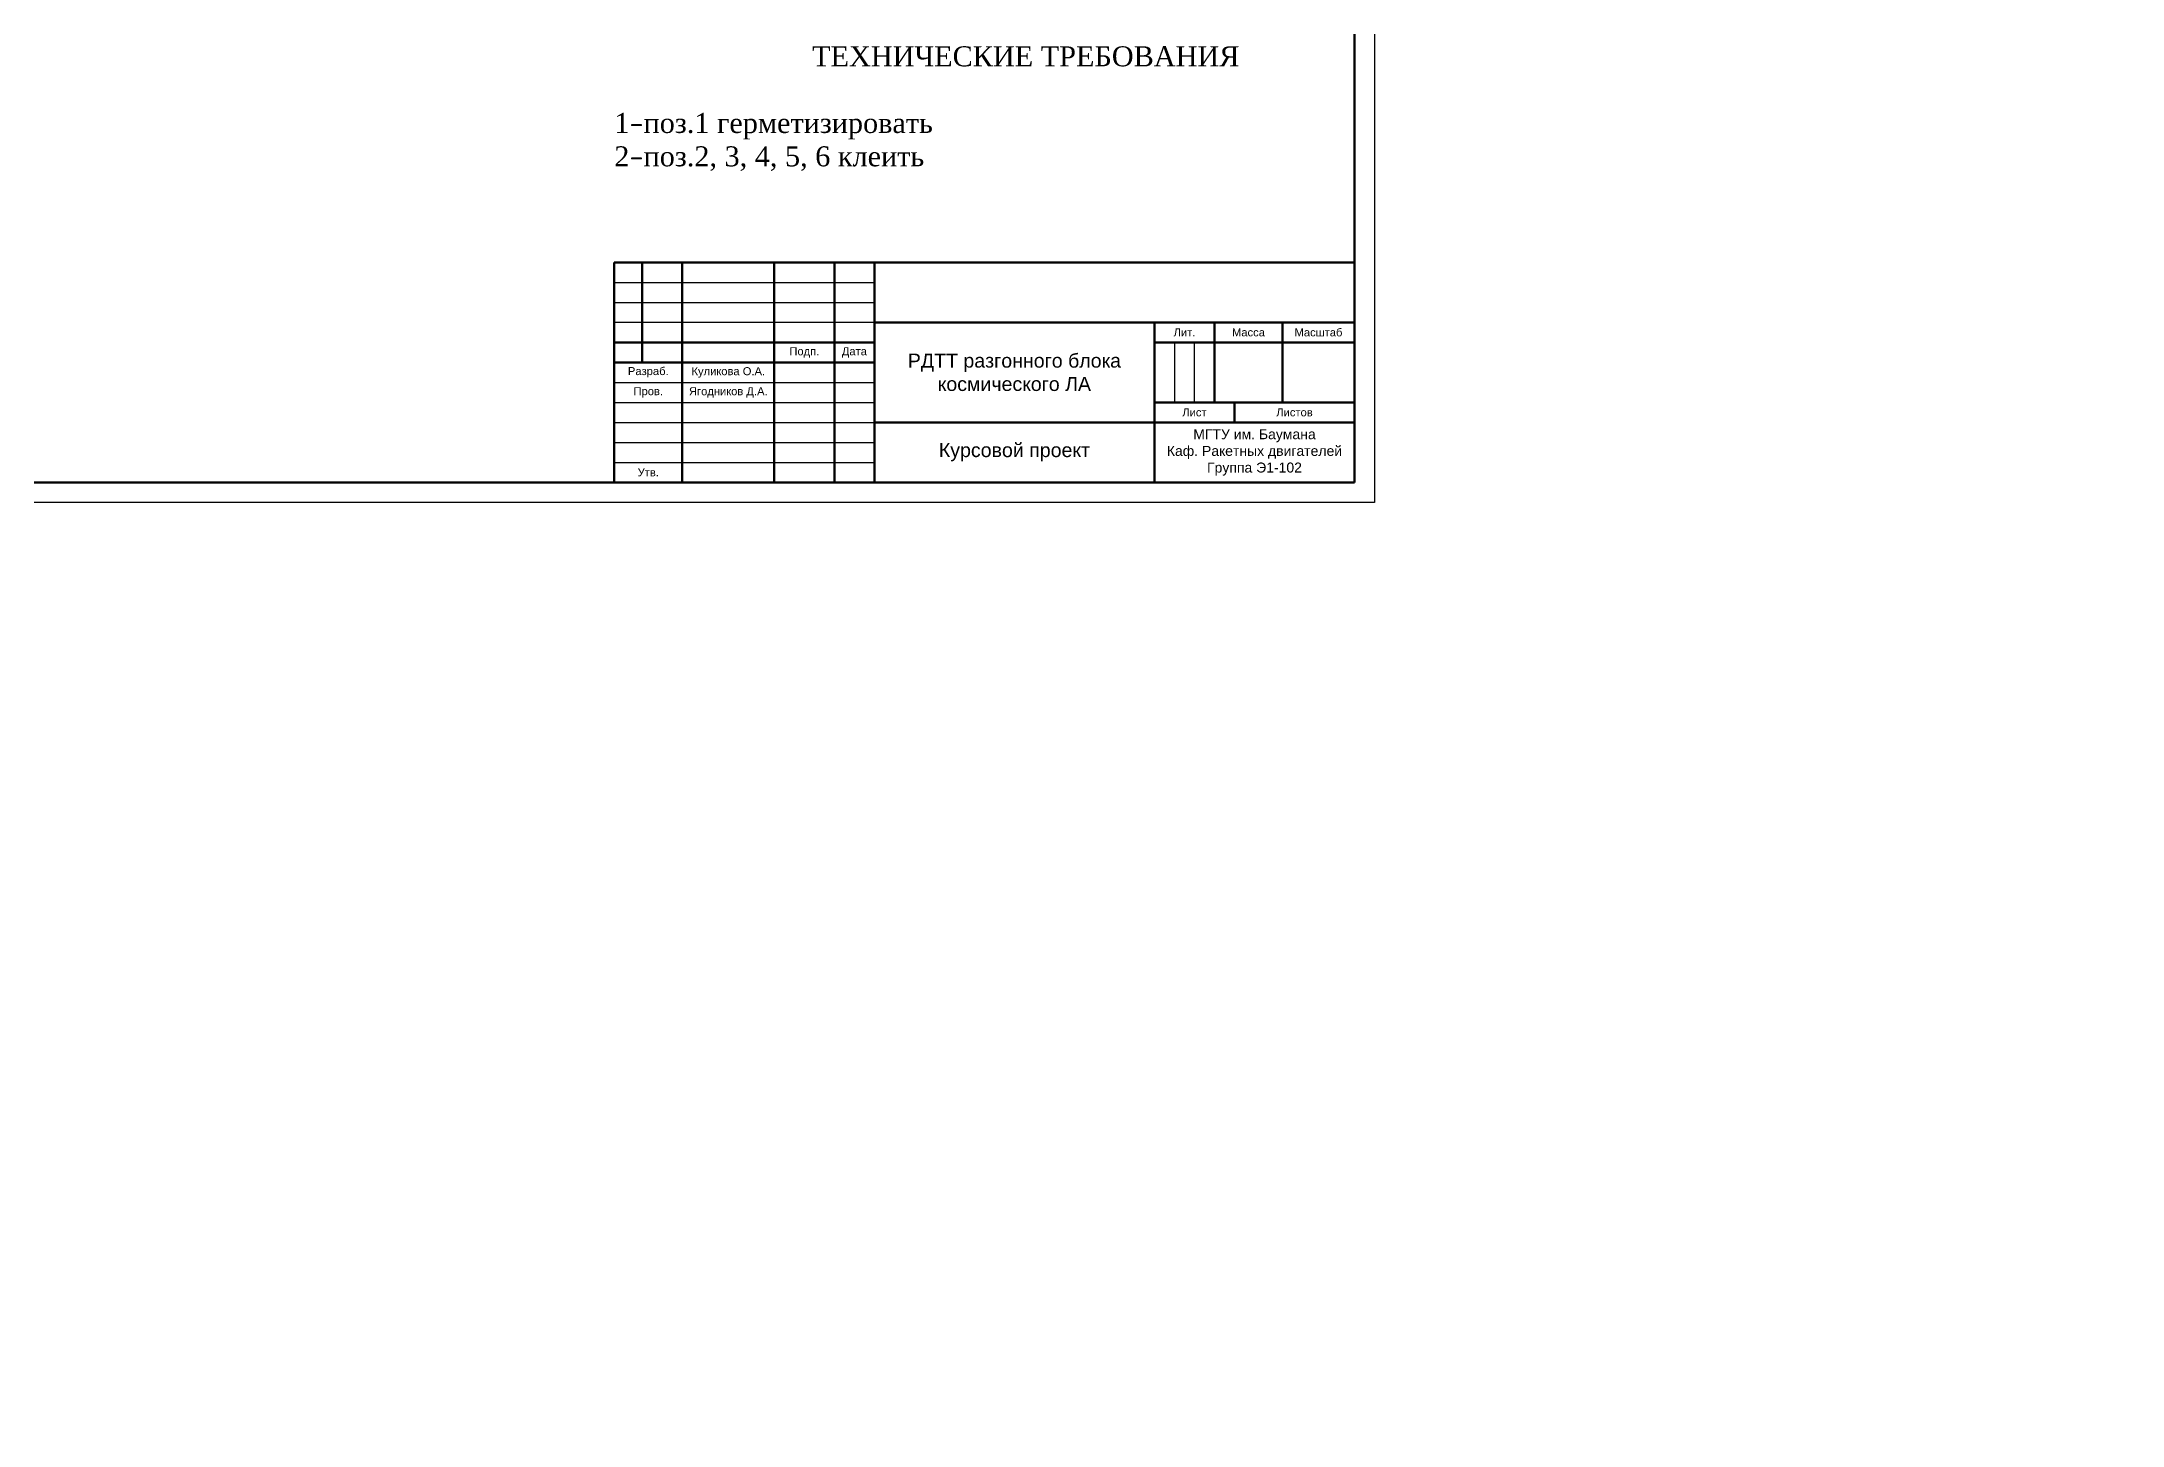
# Paper-space layout 'Лист1' of a CAD drawing. Header units: millimetres. Extents: x -4940 to -1389, y -1786 to 3462.
# Drawn here: x -1909 to -1389, y -1201 to -855 of the extents above; entities that cross this region are included whole.
import ezdxf

# ---------------------------------------------------------------- set-up
doc = ezdxf.new("R2010")
doc.units = ezdxf.units.MM

psp = doc.layouts.new('Лист1')

# ---------------------------------------------------------------- hatches: boundary and pattern name
h = psp.add_hatch()
h.set_pattern_fill('_USER', color=5, scale=4, angle=45, style=0, pattern_type=0)
h.set_pattern_definition([(45, (3089.089, 5330.0833), (-2.8284271, 2.8284271), [])])
h.paths.add_polyline_path([(-1697.822, -652.801), (-1721.822, -652.801), (-1721.822, -666.801), (-1697.822, -666.801)])
edge = h.paths.add_edge_path()
edge.add_arc((-1378.211, -1199.213), 10.608, 189.45364, 189.79184)
edge.add_line((-1388.665, -1201.017), (-1388.675, -1200.955))
edge = h.paths.add_edge_path()
edge.add_line((-1676.345, -702.935), (-1676.627, -702.801))
edge.add_line((-1676.627, -702.801), (-1693.822, -702.801))
edge.add_arc((-1693.822, -698.801), 4, 180, 270, ccw=False)
edge.add_line((-1697.822, -698.801), (-1697.822, -690.801))
edge.add_line((-1697.822, -690.801), (-1721.822, -690.801))
edge.add_line((-1721.822, -690.801), (-1721.822, -704.801))
edge.add_line((-1721.822, -704.801), (-1731.822, -704.801))
edge.add_line((-1731.822, -704.801), (-1731.822, -708.801))
edge.add_line((-1731.822, -708.801), (-1692.123, -715.801))
edge.add_line((-1692.123, -715.801), (-1668.618, -715.801))
edge.add_arc((-1669.734, -735.801), 20.031, 60, 86.80497, ccw=False)
edge.add_line((-1659.719, -718.453), (-1654.512, -721.558))
edge.add_arc((-1741.441, -618.27), 135, 310.08462, 312.68375)
edge.add_line((-1649.918, -717.51), (-1653.19, -715.511))
edge.add_line((-1653.19, -715.511), (-1656.472, -713.562))
edge.add_line((-1656.472, -713.562), (-1659.763, -711.664))
edge.add_line((-1659.763, -711.664), (-1663.063, -709.817))
edge.add_line((-1663.063, -709.817), (-1666.371, -708.02))
edge.add_line((-1666.371, -708.02), (-1669.688, -706.274))
edge.add_line((-1669.688, -706.274), (-1673.013, -704.579))
edge.add_line((-1673.013, -704.579), (-1676.345, -702.935))

# ---------------------------------------------------------------- linework, layer by layer
for p, q in [((-1575.572, -376.218), (-1575.572, -970.218)), ((-1765.572, -915.218), (-1700.572, -915.218)), ((-1765.572, -920.218), (-1700.572, -920.218)), ((-1700.572, -925.218), (-1765.572, -925.218)), ((-1625.572, -930.218), (-1625.572, -945.218)), ((-1620.572, -945.218), (-1620.572, -930.218)), ((-1765.572, -940.218), (-1700.572, -940.218)), ((-1765.572, -945.218), (-1700.572, -945.218)), ((-1765.572, -950.218), (-1700.572, -950.218)), ((-1765.572, -955.218), (-1700.572, -955.218)), ((-1765.572, -960.218), (-1700.572, -960.218)), ((-1575.572, -970.218), (-2416.572, -970.218))]:
    psp.add_line(p, q)
at = {"lineweight": 60}
for p, q in [((-1580.572, -381.218), (-1580.572, -965.218)), ((-1580.572, -910.218), (-1765.572, -910.218)), ((-1765.572, -910.218), (-1765.572, -965.218)), ((-1758.572, -910.218), (-1758.572, -935.218)), ((-1748.572, -910.218), (-1748.572, -965.218)), ((-1725.572, -965.218), (-1725.572, -910.218)), ((-1710.572, -910.218), (-1710.572, -965.218)), ((-1700.572, -965.218), (-1700.572, -910.218)), ((-1700.572, -925.218), (-1580.572, -925.218)), ((-1630.572, -925.218), (-1630.572, -965.218)), ((-1615.572, -945.218), (-1615.572, -925.218)), ((-1598.572, -925.218), (-1598.572, -945.218)), ((-1765.572, -930.218), (-1700.572, -930.218)), ((-1630.572, -930.218), (-1580.572, -930.218)), ((-1765.572, -935.218), (-1700.572, -935.218)), ((-1630.572, -945.218), (-1580.572, -945.218)), ((-1610.572, -950.218), (-1610.572, -945.218)), ((-1700.572, -950.218), (-1580.572, -950.218)), ((-1580.572, -965.218), (-2396.572, -965.218))]:
    psp.add_line(p, q, dxfattribs=at)

# ---------------------------------------------------------------- texts
at = {"color": 3, "insert": (-1765.572, -856.18), "char_height": 5, "width": 184.99999, "attachment_point": 1}
psp.add_mtext('{\\f@Arial Unicode MS|b0|i0|c204|p34;\\C256;              \\fTimes New Roman|b0|i0|c204|p18;\\H0.8x;           \\H1.25x;   ТЕХНИЧЕСКИЕ ТРЕБОВАНИЯ\\P\\P1\\fTxt_IV25|b0|i0|c204|p2;-\\fTimes New Roman|b0|i0|c204|p18;поз.1 герметизировать^J2\\fTxt_IV25|b0|i0|c204|p2;-\\fTimes New Roman|b0|i0|c204|p18;поз.2, 3, 4, 5, 6 клеить}', dxfattribs=at)
at = {"attachment_point": 5}
for s, insert, char_height, width in [('{\\f@Arial Unicode MS|b0|i0|c204|p34;Лит.}', (-1623.072, -927.718), 2, 15), ('{\\f@Arial Unicode MS|b0|i0|c204|p34;Масса}', (-1607.072, -927.718), 2, 17), ('{\\f@Arial Unicode MS|b0|i0|c204|p34;Масштаб}', (-1589.572, -927.718), 2, 17.99999), ('{\\f@Arial Unicode MS|b0|i0|c204|p34;Подп.}', (-1718.072, -932.718), 2, 15), ('{\\f@Arial Unicode MS|b0|i0|c204|p34;Дата}', (-1705.572, -932.718), 2, 10), ('{\\f@Arial Unicode MS|b0|i0|c204|p34;РДТТ разгонного блока космического ЛА}', (-1665.572, -937.718), 3.5, 70), ('{\\f@Arial Unicode MS|b0|i0|c204|p34;Разраб.}', (-1757.072, -937.69), 2, 17), ('{\\f@Arial Unicode MS|b0|i0|c204|p34;Куликова О.А.}', (-1737.072, -937.718), 2, 23), ('{\\f@Arial Unicode MS|b0|i0|c204|p34;Пров.}', (-1757.072, -942.718), 2, 17), ('{\\f@Arial Unicode MS|b0|i0|c204|p34;Ягодников Д.А.}', (-1737.072, -942.718), 2, 23), ('{\\f@Arial Unicode MS|b0|i0|c204|p34;Лист }', (-1620.572, -947.718), 2, 20), ('{\\f@Arial Unicode MS|b0|i0|c204|p34;Листов  }', (-1595.572, -947.718), 2, 29.99999), ('{\\f@Arial Unicode MS|b0|i0|c204|p34;Курсовой проект}', (-1665.572, -957.672), 3.5, 70), ('{\\f@Arial Unicode MS|b0|i0|c204|p34;МГТУ им. Баумана^JКаф. Ракетных двигателей^JГруппа Э1-102}', (-1605.572, -957.718), 2.5, 50), ('{\\f@Arial Unicode MS|b0|i0|c204|p34;Утв.}', (-1757.072, -962.718), 2, 17)]:
    psp.add_mtext(s, dxfattribs=dict(at, insert=insert, char_height=char_height, width=width))

doc.saveas('drawing.dxf')
